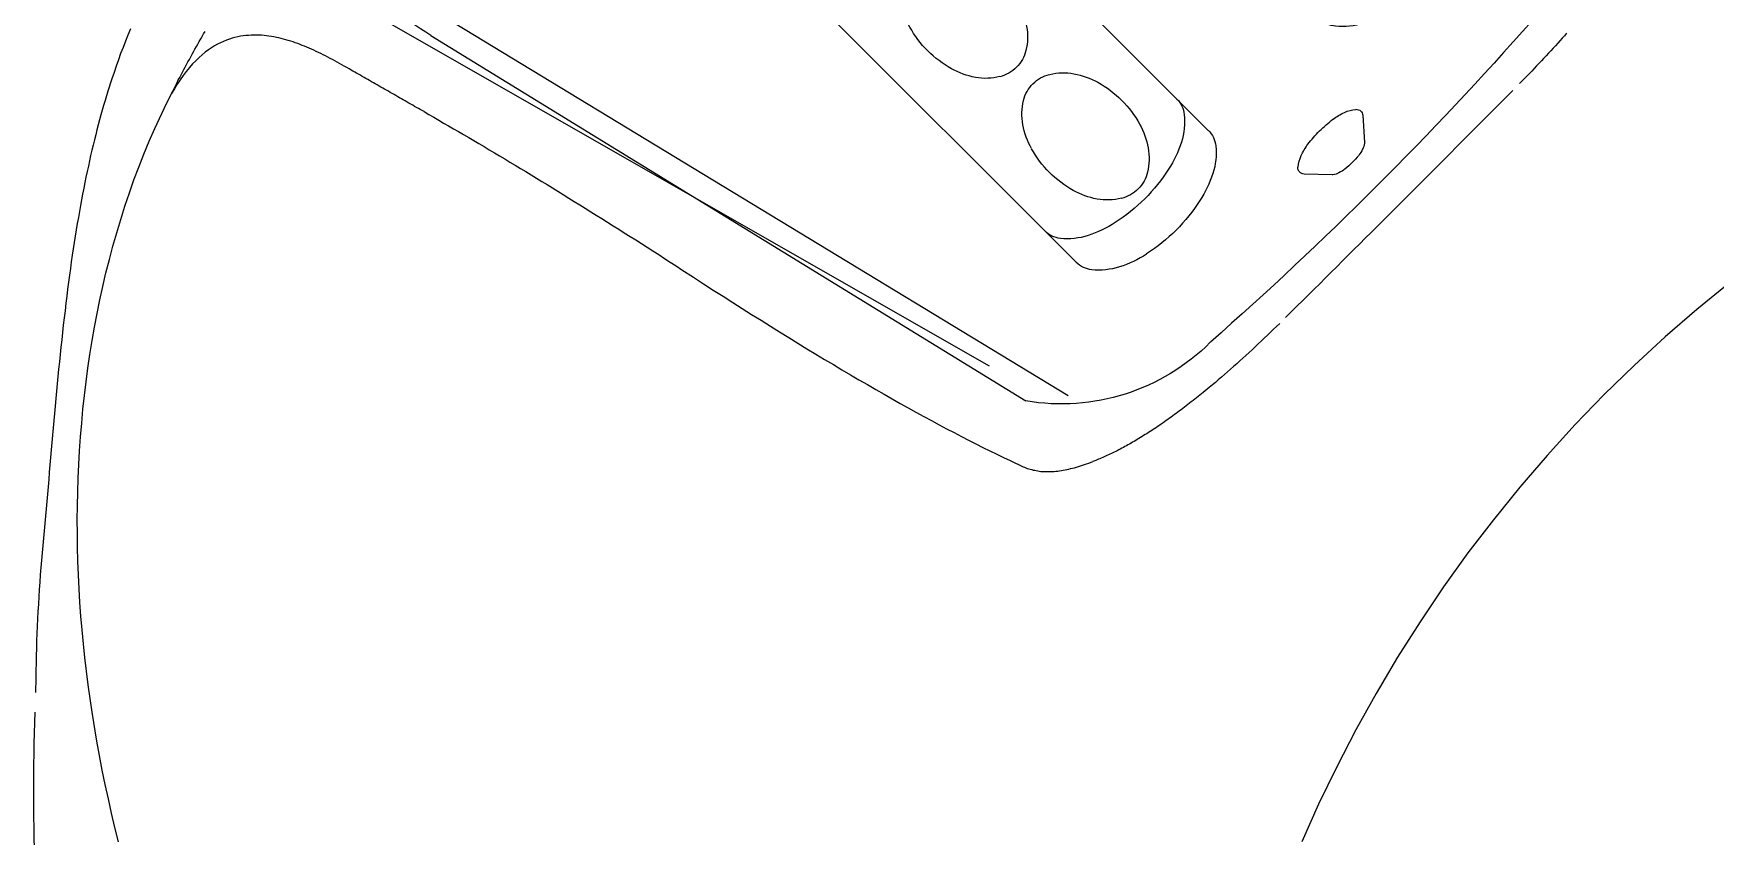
# Model space of a CAD drawing. Extents: x 403 to 503, y 484 to 637.
# Drawn here: x 412.09 to 426.73, y 565.3 to 572.29 of the extents above; entities that cross this region are included whole.
import ezdxf

# ---------------------------------------------------------------- set-up
doc = ezdxf.new("R2010")
doc.units = 0
doc.header["$MEASUREMENT"] = 0
doc.layers.add('1', color=4, linetype='Continuous')
doc.layers.add('SPA', color=2, linetype='Continuous')

# ---------------------------------------------------------------- blocks, each defined once
blk = doc.blocks.new('4589')
at = {"layer": '1', "color": 2}
for p, q in [((-4.183, 2.772), (-7.366, -2.529)), ((2.729, -1.883), (-1.898, 2.744)), ((-6.144, -2.874), (-2.215, 1.056)), ((-1.066, -0.093), (-4.995, -4.023)), ((-4.023, -4.995), (-0.093, -1.066)), ((1.056, -2.215), (-2.874, -6.144)), ((2.743, -4.168), (-2.436, -7.35))]:
    blk.add_line(p, q, dxfattribs=at)
at = {"layer": '1', "color": 3}
for p, q in [((-7.306, -2.803), (-3.963, 2.702)), ((-2.295, 2.295), (2.295, -2.295)), ((-2.76, 1.597), (-2.891, 1.336)), ((-2.293, 1.13), (-2.554, 0.999)), ((1.135, -2.298), (1.004, -2.559)), ((1.602, -2.765), (1.341, -2.896)), ((-2.803, -7.306), (2.702, -3.963)), ((-5.367, -4.862), (-5.383, -5.101)), ((-5.102, -5.383), (-4.856, -5.375))]:
    blk.add_line(p, q, dxfattribs=at)
at = {"layer": '1', "color": 2}
for centre, radius, start, end in [((-2.579, 1.914), 1.819, 126.3739, 151.8638), ((-3.278, 2.622), 0.846, 72.6993, 116.6675), ((-3.872, 0.77), 2.791, 45, 72.3778), ((-2.056, 0.896), 0.225, 96.0146, 135), ((-2.018, 0.54), 0.584, 72.1024, 96.0146), ((-2.144, 0.151), 0.992, 56.9687, 72.1024), ((-2.466, -0.344), 1.583, 45, 56.9687), ((-2.466, -0.344), 1.583, 33.0313, 45), ((-1.97, -0.022), 0.992, 17.8976, 33.0313), ((-1.582, 0.103), 0.584, 353.9854, 17.8976), ((-1.225, 0.066), 0.225, 315, 353.9854), ((0.066, -1.225), 0.225, 96.0146, 135), ((0.103, -1.582), 0.584, 72.1024, 96.0146), ((-0.022, -1.97), 0.992, 56.9687, 72.1024), ((-0.344, -2.466), 1.583, 45, 56.9687), ((-0.344, -2.466), 1.583, 33.0313, 45), ((0.151, -2.144), 0.992, 17.8976, 33.0313), ((0.54, -2.018), 0.584, 353.9854, 17.8976), ((0.696, -3.917), 2.876, 18.0342, 45), ((0.896, -2.056), 0.225, 315, 353.9854), ((-5.541, -2.741), 1.838, 173.3875, 225), ((-5.985, -3.033), 0.225, 135, 173.9854), ((-5.628, -3.07), 0.584, 173.9854, 197.8976), ((2.499, -3.273), 0.963, 337.7792, 14.8058), ((-5.24, -2.945), 0.992, 197.8976, 213.0313), ((-4.744, -2.623), 1.583, 213.0313, 225), ((1.124, -1.535), 3.091, 301.5817, 317.1613), ((-4.744, -2.623), 1.583, 225, 236.9687), ((-5.066, -3.118), 0.992, 236.9687, 252.1024), ((16.826, 16.827), 31.552, 221.4037, 228.5976), ((-5.192, -3.507), 0.584, 252.1024, 276.0146), ((-5.154, -3.864), 0.225, 276.0146, 315), ((-3.864, -5.154), 0.225, 135, 173.9854), ((-3.507, -5.192), 0.584, 173.9854, 197.8976), ((-3.118, -5.066), 0.992, 197.8976, 213.0313), ((-2.623, -4.744), 1.583, 213.0313, 225), ((-2.623, -4.744), 1.583, 225, 236.9687), ((-2.945, -5.24), 0.992, 236.9687, 252.1024), ((-3.033, -5.985), 0.225, 276.0146, 315), ((-3.07, -5.628), 0.584, 252.1024, 276.0146), ((-2.745, -5.545), 1.832, 225, 279.7269)]:
    blk.add_arc(centre, radius, start, end, dxfattribs=at)
at = {"layer": '1', "color": 3}
for centre, radius, start, end in [((-3.477, 2.316), 0.621, 71.2753, 141.5564), ((-4.084, 0.505), 2.531, 45, 71.4131), ((-2.687, 1.56), 0.0812, 135, 153.2632), ((-2.687, 1.56), 0.0812, 93.9757, 135), ((-2.676, 1.402), 0.24, 70.4587, 93.9757), ((-2.739, 1.226), 0.427, 56.1558, 70.4587), ((-2.891, 0.999), 0.7, 45, 56.1558), ((-2.891, 0.999), 0.7, 33.8442, 45), ((-2.837, 1.309), 0.0603, 153.2632, 175.5852), ((-2.664, 1.151), 0.427, 19.5413, 33.8442), ((-2.724, 1.3), 0.173, 175.5852, 199.1951), ((-2.6, 1.343), 0.305, 199.1951, 213.6745), ((-2.44, 1.45), 0.498, 213.6745, 225), ((-2.33, 1.203), 0.0812, 315, 356.0243), ((-2.488, 1.214), 0.24, 356.0243, 19.5413), ((-2.44, 1.45), 0.498, 225, 236.3255), ((-2.546, 1.29), 0.305, 236.3255, 250.8049), ((-2.33, 1.203), 0.0812, 296.7368, 315), ((-2.59, 1.165), 0.173, 250.8049, 274.4148), ((-2.581, 1.053), 0.0603, 274.4148, 296.7368), ((-1.668, 0.129), 0.685, 100.4809, 119.0986), ((-1.701, 0.312), 0.499, 76.0586, 100.4809), ((-1.656, 0.494), 0.312, 45, 76.0586), ((-1.545, -0.091), 0.937, 119.0986, 135), ((-1.656, 0.494), 0.312, 13.9414, 45), ((-1.545, -0.091), 0.937, 135, 150.9014), ((-1.838, 0.449), 0.499, 349.5191, 13.9414), ((-1.765, 0.031), 0.685, 150.9014, 169.5191), ((-2.021, 0.483), 0.685, 330.9014, 349.5191), ((-1.948, 0.065), 0.499, 169.5191, 193.9414), ((-2.241, 0.605), 0.937, 315, 330.9014), ((-2.13, 0.02), 0.312, 193.9414, 225), ((-2.241, 0.605), 0.937, 299.0986, 315), ((-2.73, -0.933), 0.685, 100.4809, 119.0986), ((-2.763, -0.75), 0.499, 76.0586, 100.4809), ((-2.718, -0.568), 0.312, 45, 76.0586), ((-2.13, 0.02), 0.312, 225, 256.0586), ((-2.085, 0.202), 0.499, 256.0586, 280.4809), ((-2.119, 0.385), 0.685, 280.4809, 299.0986), ((-2.607, -1.153), 0.937, 119.0986, 135), ((-2.718, -0.568), 0.312, 13.9414, 45), ((-2.607, -1.153), 0.937, 135, 150.9014), ((-2.9, -0.613), 0.499, 349.5191, 13.9414), ((-2.827, -1.031), 0.685, 150.9014, 169.5191), ((-3.083, -0.579), 0.685, 330.9014, 349.5191), ((-3.01, -0.997), 0.499, 169.5191, 193.9414), ((-3.303, -0.457), 0.937, 315, 330.9014), ((-3.192, -1.042), 0.312, 193.9414, 225), ((-3.303, -0.457), 0.937, 299.0986, 315), ((-3.825, -1.812), 0.499, 76.0586, 100.4809), ((-3.192, -1.042), 0.312, 225, 256.0586), ((-3.181, -0.677), 0.685, 280.4809, 299.0986), ((0.42, -1.81), 0.499, 76.0586, 100.4809), ((-3.669, -2.215), 0.937, 119.0986, 135), ((-3.791, -1.995), 0.685, 100.4809, 119.0986), ((-3.78, -1.63), 0.312, 45, 76.0586), ((-3.78, -1.63), 0.312, 13.9414, 45), ((-3.147, -0.86), 0.499, 256.0586, 280.4809), ((0.576, -2.213), 0.937, 119.0986, 135), ((0.454, -1.992), 0.685, 100.4809, 119.0986), ((0.465, -1.627), 0.312, 45, 76.0586), ((0.465, -1.627), 0.312, 13.9414, 45), ((-3.669, -2.215), 0.937, 135, 150.9014), ((-3.962, -1.675), 0.499, 349.5191, 13.9414), ((0.576, -2.213), 0.937, 135, 150.9014), ((0.283, -1.673), 0.499, 349.5191, 13.9414), ((-3.889, -2.093), 0.685, 150.9014, 169.5191), ((-4.145, -1.641), 0.685, 330.9014, 349.5191), ((0.356, -2.09), 0.685, 150.9014, 169.5191), ((0.1, -1.639), 0.685, 330.9014, 349.5191), ((-4.072, -2.059), 0.499, 169.5191, 193.9414), ((-4.365, -1.519), 0.937, 315, 330.9014), ((0.173, -2.056), 0.499, 169.5191, 193.9414), ((-0.12, -1.516), 0.937, 315, 330.9014), ((-4.254, -2.104), 0.312, 193.9414, 225), ((-4.365, -1.519), 0.937, 299.0986, 315), ((-0.009, -2.101), 0.312, 193.9414, 225), ((-0.12, -1.516), 0.937, 299.0986, 315), ((-4.254, -2.104), 0.312, 225, 256.0586), ((-4.243, -1.739), 0.685, 280.4809, 299.0986), ((-0.009, -2.101), 0.312, 225, 256.0586), ((0.002, -1.736), 0.685, 280.4809, 299.0986), ((1.207, -2.334), 0.0812, 135, 153.2632), ((1.207, -2.334), 0.0812, 93.9757, 135), ((1.219, -2.493), 0.24, 70.4587, 93.9757), ((1.156, -2.669), 0.427, 56.1558, 70.4587), ((1.004, -2.896), 0.7, 45, 56.1558), ((0.507, -4.083), 2.529, 18.575, 45), ((-4.728, -3.274), 0.937, 119.0986, 135), ((-4.85, -3.054), 0.685, 100.4809, 119.0986), ((-4.884, -2.871), 0.499, 76.0586, 100.4809), ((-4.839, -2.689), 0.312, 45, 76.0586), ((-4.839, -2.689), 0.312, 13.9414, 45), ((-4.209, -1.922), 0.499, 256.0586, 280.4809), ((-0.486, -3.275), 0.937, 119.0986, 135), ((-0.608, -3.054), 0.685, 100.4809, 119.0986), ((-0.642, -2.871), 0.499, 76.0586, 100.4809), ((-0.597, -2.689), 0.312, 45, 76.0586), ((-0.597, -2.689), 0.312, 13.9414, 45), ((0.036, -1.919), 0.499, 256.0586, 280.4809), ((1.004, -2.896), 0.7, 33.8442, 45), ((-5.712, -2.759), 0.225, 135, 173.9854), ((-4.728, -3.274), 0.937, 135, 150.9014), ((-5.021, -2.734), 0.499, 349.5191, 13.9414), ((-0.486, -3.275), 0.937, 135, 150.9014), ((-0.779, -2.735), 0.499, 349.5191, 13.9414), ((1.058, -2.586), 0.0603, 153.2632, 175.5852), ((1.17, -2.595), 0.173, 175.5852, 199.1951), ((1.231, -2.743), 0.427, 19.5413, 33.8442), ((1.407, -2.681), 0.24, 356.0243, 19.5413), ((-5.355, -2.797), 0.584, 173.9854, 197.8976), ((1.295, -2.551), 0.305, 199.1951, 213.6745), ((1.455, -2.444), 0.498, 213.6745, 225), ((1.565, -2.692), 0.0812, 296.7368, 315), ((1.565, -2.692), 0.0812, 315, 356.0243), ((-4.948, -3.151), 0.685, 150.9014, 169.5191), ((-5.204, -2.7), 0.685, 330.9014, 349.5191), ((-0.706, -3.152), 0.685, 150.9014, 169.5191), ((-0.962, -2.701), 0.685, 330.9014, 349.5191), ((1.455, -2.444), 0.498, 225, 236.3255), ((1.348, -2.605), 0.305, 236.3255, 250.8049), ((1.305, -2.729), 0.173, 250.8049, 274.4148), ((1.314, -2.842), 0.0603, 274.4148, 296.7368), ((-4.966, -2.672), 0.992, 197.8976, 213.0313), ((-5.131, -3.117), 0.499, 169.5191, 193.9414), ((-5.424, -2.577), 0.937, 315, 330.9014), ((-0.889, -3.118), 0.499, 169.5191, 193.9414), ((-1.182, -2.578), 0.937, 315, 330.9014), ((-4.471, -2.35), 1.583, 213.0313, 225), ((-5.313, -3.163), 0.312, 193.9414, 225), ((-5.424, -2.577), 0.937, 299.0986, 315), ((-1.071, -3.163), 0.312, 193.9414, 225), ((-1.182, -2.578), 0.937, 299.0986, 315), ((2.249, -3.457), 0.679, 311.8589, 15.3833), ((-4.471, -2.35), 1.583, 225, 236.9687), ((-5.313, -3.163), 0.312, 225, 256.0586), ((-5.268, -2.981), 0.499, 256.0586, 280.4809), ((-5.301, -2.798), 0.685, 280.4809, 299.0986), ((-1.67, -4.116), 0.685, 100.4809, 119.0986), ((-1.704, -3.933), 0.499, 76.0586, 100.4809), ((-1.659, -3.751), 0.312, 45, 76.0586), ((-1.071, -3.163), 0.312, 225, 256.0586), ((-1.026, -2.981), 0.499, 256.0586, 280.4809), ((-1.06, -2.798), 0.685, 280.4809, 299.0986), ((-1.548, -4.336), 0.937, 119.0986, 135), ((-1.659, -3.751), 0.312, 13.9414, 45), ((-4.793, -2.845), 0.992, 236.9687, 252.1024), ((-4.918, -3.233), 0.584, 252.1024, 276.0146), ((-4.881, -3.59), 0.225, 276.0146, 315), ((-1.548, -4.336), 0.937, 135, 150.9014), ((-1.841, -3.796), 0.499, 349.5191, 13.9414), ((-1.768, -4.214), 0.685, 150.9014, 169.5191), ((-2.024, -3.763), 0.685, 330.9014, 349.5191), ((-1.951, -4.18), 0.499, 169.5191, 193.9414), ((-2.244, -3.64), 0.937, 315, 330.9014), ((-2.133, -4.225), 0.312, 193.9414, 225), ((-2.244, -3.64), 0.937, 299.0986, 315), ((-2.729, -5.175), 0.685, 100.4809, 119.0986), ((-2.763, -4.992), 0.499, 76.0586, 100.4809), ((-2.717, -4.81), 0.312, 45, 76.0586), ((-2.133, -4.225), 0.312, 225, 256.0586), ((-2.088, -4.043), 0.499, 256.0586, 280.4809), ((-2.121, -3.86), 0.685, 280.4809, 299.0986), ((-2.606, -5.395), 0.937, 119.0986, 135), ((-2.717, -4.81), 0.312, 13.9414, 45), ((-5.312, -4.866), 0.0545, 135, 176.0277), ((-5.312, -4.866), 0.0545, 85.4446, 135), ((-5.331, -5.099), 0.288, 64.4471, 85.4446), ((-3.59, -4.881), 0.225, 135, 173.9854), ((-2.606, -5.395), 0.937, 135, 150.9014), ((-2.9, -4.855), 0.499, 349.5191, 13.9414), ((-5.464, -5.376), 0.596, 53.3205, 64.4471), ((-5.743, -5.752), 1.064, 45, 53.3205), ((-3.233, -4.918), 0.584, 173.9854, 197.8976), ((-2.826, -5.273), 0.685, 150.9014, 169.5191), ((-3.083, -4.821), 0.685, 330.9014, 349.5191), ((-5.36, -5.103), 0.0233, 176.0277, 188.7206), ((-5.217, -5.081), 0.168, 188.7206, 208.0886), ((-5.743, -5.752), 1.064, 36.6795, 45), ((-5.368, -5.472), 0.596, 25.5529, 36.6795), ((-2.845, -4.793), 0.992, 197.8976, 213.0313), ((-5.042, -4.987), 0.367, 208.0886, 217.8221), ((-4.799, -4.799), 0.674, 217.8221, 225), ((-5.091, -5.339), 0.288, 4.5554, 25.5529), ((-3.009, -5.239), 0.499, 169.5191, 193.9414), ((-3.303, -4.699), 0.937, 315, 330.9014), ((-4.799, -4.799), 0.674, 225, 232.1779), ((-4.987, -5.041), 0.367, 232.1779, 241.9114), ((-5.081, -5.217), 0.168, 241.9114, 261.2794), ((-5.103, -5.36), 0.0233, 261.2794, 271.8609), ((-4.857, -5.321), 0.0545, 271.8609, 315), ((-4.857, -5.321), 0.0545, 315, 4.5554), ((-2.35, -4.471), 1.583, 213.0313, 225), ((-3.192, -5.284), 0.312, 193.9414, 225), ((-3.303, -4.699), 0.937, 299.0986, 315), ((-3.192, -5.284), 0.312, 225, 256.0586), ((-3.18, -4.919), 0.685, 280.4809, 299.0986), ((-2.35, -4.471), 1.583, 225, 236.9687), ((-3.146, -5.102), 0.499, 256.0586, 280.4809), ((-2.672, -4.966), 0.992, 236.9687, 252.1024), ((-2.797, -5.355), 0.584, 252.1024, 276.0146), ((-2.759, -5.712), 0.225, 276.0146, 315)]:
    blk.add_arc(centre, radius, start, end, dxfattribs=at)
blk = doc.blocks.new('2010GRANDEE')
at = {"layer": 'SPA', "color": 3, "linetype": 'Continuous'}
blk.add_line((11.775, 71.957), (17.389, 68.745), dxfattribs=at)
at = {"layer": 'SPA', "color": 2, "linetype": 'Continuous'}
for points in [[(9.915, 71.68), (9.893, 71.626), (9.872, 71.572), (9.851, 71.519), (9.83, 71.464), (9.811, 71.41), (9.791, 71.356), (9.773, 71.301), (9.754, 71.246), (9.719, 71.137)], [(23.828, 69.467), (23.546, 69.236), (23.27, 68.997), (23.002, 68.75), (22.741, 68.496), (22.488, 68.234), (22.243, 67.965), (22.005, 67.689), (21.776, 67.406), (21.554, 67.117), (21.341, 66.82), (21.137, 66.518), (20.941, 66.209), (20.755, 65.894), (20.578, 65.576), (20.412, 65.254), (20.255, 64.929), (20.109, 64.601)], [(9.719, 71.137), (9.707, 71.096), (9.694, 71.055), (9.682, 71.013), (9.67, 70.972), (9.658, 70.93), (9.647, 70.887), (9.635, 70.844), (9.624, 70.801), (9.613, 70.757), (9.602, 70.713), (9.591, 70.668), (9.58, 70.623), (9.569, 70.577), (9.559, 70.531), (9.549, 70.484), (9.538, 70.437), (9.528, 70.389), (9.518, 70.341), (9.509, 70.292), (9.499, 70.242), (9.489, 70.192), (9.48, 70.141), (9.471, 70.089), (9.462, 70.037), (9.453, 69.984), (9.444, 69.931), (9.435, 69.876), (9.426, 69.821), (9.418, 69.765), (9.409, 69.709), (9.401, 69.651), (9.393, 69.593), (9.385, 69.534), (9.377, 69.474), (9.369, 69.414), (9.361, 69.352), (9.353, 69.29), (9.346, 69.226), (9.338, 69.163), (9.331, 69.099), (9.324, 69.035), (9.317, 68.971), (9.31, 68.907), (9.303, 68.843), (9.297, 68.78), (9.29, 68.716), (9.284, 68.652), (9.278, 68.588), (9.272, 68.524), (9.266, 68.46), (9.26, 68.396), (9.254, 68.332), (9.248, 68.269), (9.243, 68.205), (9.237, 68.141), (9.232, 68.077), (9.226, 68.013), (9.22, 67.949), (9.215, 67.885), (9.209, 67.821), (9.204, 67.757), (9.198, 67.693), (9.193, 67.629), (9.187, 67.565), (9.182, 67.501), (9.176, 67.438), (9.171, 67.374), (9.165, 67.31), (9.159, 67.246), (9.153, 67.182), (9.148, 67.118), (9.142, 67.054), (9.136, 66.99), (9.131, 66.926), (9.126, 66.862), (9.122, 66.798), (9.118, 66.734), (9.114, 66.67), (9.11, 66.606), (9.106, 66.542), (9.103, 66.478), (9.101, 66.414), (9.098, 66.35), (9.097, 66.286), (9.095, 66.222), (9.094, 66.158), (9.093, 66.094), (9.092, 66.03), (9.089, 65.902)], [(9.083, 65.729), (9.076, 65.456), (9.073, 65.183), (9.073, 64.91), (9.076, 64.637), (9.082, 64.364), (9.091, 64.09), (9.102, 63.817), (9.116, 63.543), (9.133, 63.27), (9.152, 62.996), (9.173, 62.723), (9.197, 62.449), (9.223, 62.176), (9.251, 61.903), (9.281, 61.629), (9.312, 61.356), (9.345, 61.083), (9.38, 60.811), (9.455, 60.266)]]:
    blk.add_lwpolyline(points, dxfattribs=at)
at = {"layer": 'SPA', "color": 3, "linetype": 'Continuous'}
for points in [[(10.229, 71.031), (10.241, 71.054), (10.252, 71.076), (10.263, 71.099), (10.275, 71.122), (10.286, 71.144), (10.298, 71.167), (10.309, 71.19), (10.321, 71.212), (10.332, 71.235), (10.344, 71.257), (10.356, 71.28), (10.368, 71.302), (10.38, 71.325), (10.392, 71.347), (10.404, 71.37), (10.416, 71.392), (10.428, 71.414), (10.44, 71.437), (10.452, 71.459), (10.464, 71.481), (10.477, 71.503), (10.489, 71.526), (10.502, 71.548), (10.514, 71.57), (10.527, 71.592), (10.539, 71.614), (10.552, 71.636), (10.565, 71.658)], [(22.413, 71.642), (22.393, 71.62), (22.374, 71.599), (22.354, 71.577), (22.335, 71.555), (22.315, 71.533), (22.295, 71.511), (22.275, 71.489), (22.254, 71.467), (22.234, 71.445), (22.213, 71.423), (22.193, 71.401), (22.172, 71.379), (22.151, 71.357), (22.131, 71.335), (22.11, 71.313), (22.089, 71.291), (22.067, 71.269), (22.046, 71.247), (22.003, 71.203)], [(11.818, 71.331), (11.797, 71.343), (11.776, 71.355), (11.755, 71.367), (11.734, 71.379), (11.714, 71.39), (11.693, 71.401), (11.673, 71.412), (11.653, 71.423), (11.633, 71.434), (11.612, 71.444), (11.592, 71.454), (11.572, 71.464), (11.552, 71.474), (11.532, 71.484), (11.512, 71.493), (11.492, 71.502), (11.472, 71.511), (11.451, 71.52), (11.431, 71.528), (11.411, 71.536), (11.391, 71.544), (11.371, 71.552), (11.35, 71.559), (11.33, 71.566), (11.31, 71.573), (11.289, 71.579), (11.268, 71.585), (11.248, 71.591), (11.227, 71.596), (11.206, 71.601), (11.185, 71.606), (11.164, 71.61), (11.142, 71.614), (11.121, 71.617), (11.099, 71.62), (11.078, 71.622), (11.056, 71.624), (11.034, 71.625), (11.011, 71.625), (10.989, 71.625), (10.966, 71.625), (10.943, 71.623), (10.92, 71.621), (10.897, 71.618), (10.873, 71.615), (10.85, 71.61), (10.825, 71.604), (10.801, 71.598), (10.776, 71.59), (10.751, 71.581), (10.726, 71.571), (10.7, 71.559), (10.674, 71.546), (10.648, 71.531), (10.621, 71.515), (10.594, 71.497), (10.567, 71.476), (10.539, 71.454), (10.512, 71.43), (10.484, 71.403), (10.456, 71.374), (10.429, 71.343), (10.401, 71.31), (10.374, 71.274), (10.348, 71.237), (10.323, 71.198), (10.298, 71.158), (10.274, 71.116), (10.229, 71.031)], [(12.47, 70.959), (12.454, 70.968), (12.437, 70.977), (12.421, 70.987), (12.405, 70.996), (12.388, 71.005), (12.372, 71.015), (12.356, 71.024), (12.339, 71.033), (12.323, 71.043), (12.307, 71.052), (12.29, 71.061), (12.274, 71.071), (12.258, 71.08), (12.242, 71.089), (12.225, 71.099), (12.209, 71.108), (12.193, 71.117), (12.176, 71.127), (12.16, 71.136), (12.144, 71.145), (12.127, 71.155), (12.111, 71.164), (12.095, 71.173), (12.079, 71.182), (12.062, 71.192), (12.046, 71.201), (12.03, 71.21), (12.013, 71.22), (11.997, 71.229), (11.981, 71.238), (11.965, 71.248), (11.948, 71.257), (11.932, 71.266), (11.916, 71.276), (11.899, 71.285), (11.883, 71.294), (11.867, 71.303), (11.851, 71.313), (11.818, 71.331)], [(20.958, 70.153), (21.008, 70.203), (21.057, 70.252), (21.107, 70.302), (21.156, 70.351), (21.206, 70.401), (21.255, 70.45), (21.305, 70.5), (21.354, 70.549), (21.403, 70.599), (21.453, 70.649), (21.502, 70.698), (21.551, 70.748), (21.601, 70.797), (21.65, 70.847), (21.699, 70.896), (21.749, 70.946), (21.798, 70.996), (21.847, 71.045), (21.945, 71.144)], [(9.582, 65.729), (9.564, 65.848), (9.548, 65.967), (9.532, 66.087), (9.519, 66.206), (9.506, 66.326), (9.495, 66.446), (9.485, 66.565), (9.476, 66.685), (9.469, 66.805), (9.463, 66.926), (9.459, 67.046), (9.456, 67.166), (9.454, 67.286), (9.453, 67.406), (9.454, 67.527), (9.457, 67.647), (9.461, 67.767), (9.466, 67.887), (9.473, 68.007), (9.481, 68.127), (9.491, 68.247), (9.502, 68.367), (9.515, 68.487), (9.529, 68.607), (9.545, 68.726), (9.562, 68.845), (9.582, 68.965), (9.602, 69.083), (9.625, 69.202), (9.649, 69.32), (9.675, 69.438), (9.702, 69.555), (9.732, 69.672), (9.763, 69.789), (9.796, 69.905), (9.831, 70.021), (9.867, 70.136), (9.906, 70.251), (9.946, 70.364), (9.989, 70.477), (10.033, 70.59), (10.079, 70.701), (10.127, 70.812), (10.229, 71.031)], [(12.47, 70.959), (12.512, 70.934), (12.555, 70.91), (12.598, 70.885), (12.641, 70.86), (12.684, 70.835), (12.728, 70.81), (12.771, 70.785), (12.815, 70.759), (12.859, 70.733), (12.903, 70.707), (12.948, 70.681), (12.992, 70.655), (13.037, 70.628), (13.082, 70.601), (13.127, 70.574), (13.172, 70.547), (13.218, 70.52), (13.263, 70.492), (13.309, 70.465), (13.355, 70.437), (13.401, 70.409), (13.448, 70.381), (13.494, 70.352), (13.541, 70.324), (13.588, 70.295), (13.635, 70.266), (13.682, 70.237), (13.73, 70.207), (13.777, 70.178), (13.825, 70.148), (13.873, 70.118), (13.921, 70.088), (13.969, 70.058), (14.018, 70.028), (14.066, 69.997), (14.115, 69.966), (14.164, 69.935), (14.213, 69.904), (14.263, 69.873), (14.312, 69.842), (14.362, 69.81), (14.412, 69.778), (14.462, 69.746), (14.512, 69.714), (14.562, 69.681), (14.613, 69.649), (14.663, 69.616), (14.714, 69.583), (14.816, 69.517)], [(19.967, 69.166), (20.017, 69.215), (20.066, 69.265), (20.116, 69.314), (20.166, 69.363), (20.215, 69.412), (20.265, 69.461), (20.314, 69.511), (20.364, 69.56), (20.414, 69.609), (20.463, 69.659), (20.513, 69.708), (20.562, 69.758), (20.612, 69.807), (20.661, 69.856), (20.711, 69.906), (20.76, 69.955), (20.81, 70.005), (20.859, 70.054), (20.958, 70.153)], [(14.816, 69.517), (14.902, 69.461), (14.987, 69.406), (15.072, 69.352), (15.156, 69.298), (15.239, 69.245), (15.321, 69.193), (15.403, 69.142), (15.484, 69.091), (15.564, 69.041), (15.644, 68.992), (15.723, 68.943), (15.801, 68.895), (15.879, 68.848), (15.955, 68.802), (16.032, 68.756), (16.107, 68.711), (16.182, 68.667), (16.255, 68.624), (16.329, 68.582), (16.401, 68.54), (16.473, 68.499), (16.543, 68.458), (16.613, 68.419), (16.683, 68.38), (16.751, 68.342), (16.819, 68.305), (16.886, 68.269), (16.952, 68.233), (17.018, 68.198), (17.082, 68.164), (17.146, 68.131), (17.209, 68.099), (17.272, 68.067), (17.333, 68.036), (17.394, 68.006), (17.454, 67.977), (17.513, 67.948), (17.571, 67.92), (17.685, 67.867)], [(19.916, 69.115), (19.889, 69.089), (19.862, 69.064), (19.836, 69.038), (19.809, 69.012), (19.782, 68.987), (19.756, 68.961), (19.729, 68.936), (19.702, 68.911), (19.676, 68.886), (19.649, 68.861), (19.622, 68.837), (19.595, 68.812), (19.569, 68.788), (19.542, 68.764), (19.515, 68.74), (19.489, 68.716), (19.462, 68.693), (19.435, 68.67), (19.409, 68.647), (19.382, 68.624), (19.356, 68.601), (19.33, 68.579), (19.303, 68.557), (19.251, 68.514)], [(19.251, 68.514), (19.236, 68.502), (19.221, 68.49), (19.206, 68.478), (19.191, 68.466), (19.177, 68.455), (19.162, 68.443), (19.147, 68.431), (19.132, 68.42), (19.118, 68.409), (19.103, 68.397), (19.088, 68.386), (19.074, 68.375), (19.059, 68.364), (19.045, 68.353), (19.03, 68.342), (19.016, 68.332), (19.001, 68.321), (18.987, 68.31), (18.972, 68.3), (18.958, 68.29), (18.943, 68.279), (18.929, 68.269), (18.915, 68.259), (18.901, 68.249), (18.886, 68.239), (18.872, 68.23), (18.858, 68.22), (18.844, 68.21), (18.83, 68.201), (18.816, 68.192), (18.802, 68.182), (18.788, 68.173), (18.774, 68.164), (18.76, 68.155), (18.746, 68.147), (18.732, 68.138), (18.718, 68.129), (18.704, 68.121), (18.691, 68.113), (18.677, 68.104), (18.663, 68.096), (18.65, 68.088), (18.636, 68.08), (18.623, 68.072), (18.609, 68.065), (18.596, 68.057), (18.582, 68.05), (18.569, 68.042), (18.556, 68.035), (18.542, 68.028), (18.529, 68.021), (18.516, 68.014), (18.503, 68.007), (18.49, 68.001), (18.477, 67.994), (18.464, 67.988), (18.451, 67.982), (18.438, 67.976), (18.425, 67.97), (18.413, 67.964), (18.4, 67.958), (18.388, 67.953), (18.376, 67.947), (18.363, 67.942), (18.351, 67.937), (18.339, 67.932), (18.327, 67.927), (18.315, 67.922), (18.291, 67.913)], [(17.685, 67.867), (17.696, 67.862), (17.708, 67.857), (17.72, 67.853), (17.733, 67.849), (17.745, 67.845), (17.758, 67.842), (17.771, 67.838), (17.784, 67.836), (17.797, 67.833), (17.81, 67.831), (17.824, 67.829), (17.838, 67.827), (17.851, 67.826), (17.866, 67.825), (17.88, 67.825), (17.894, 67.825), (17.909, 67.825), (17.924, 67.825), (17.939, 67.826), (17.954, 67.827), (17.969, 67.828), (17.984, 67.83), (18, 67.832), (18.016, 67.835), (18.032, 67.837), (18.048, 67.84), (18.064, 67.843), (18.081, 67.847), (18.097, 67.851), (18.114, 67.855), (18.131, 67.859), (18.148, 67.864), (18.166, 67.869), (18.183, 67.875), (18.201, 67.88), (18.218, 67.886), (18.236, 67.892), (18.254, 67.899), (18.291, 67.913)], [(9.811, 64.602), (9.78, 64.726), (9.751, 64.851), (9.723, 64.976), (9.696, 65.101), (9.67, 65.226), (9.646, 65.352), (9.623, 65.478), (9.582, 65.729)]]:
    blk.add_lwpolyline(points, dxfattribs=at)
at = {"layer": 'SPA', "xscale": -1}
blk.add_blockref('4589', (15.272, 75.791), dxfattribs=at)

msp = doc.modelspace()

# ---------------------------------------------------------------- block references
at = {"layer": '1'}
msp.add_blockref('2010GRANDEE', (403.021, 500.653), dxfattribs=at)

doc.saveas('drawing.dxf')
